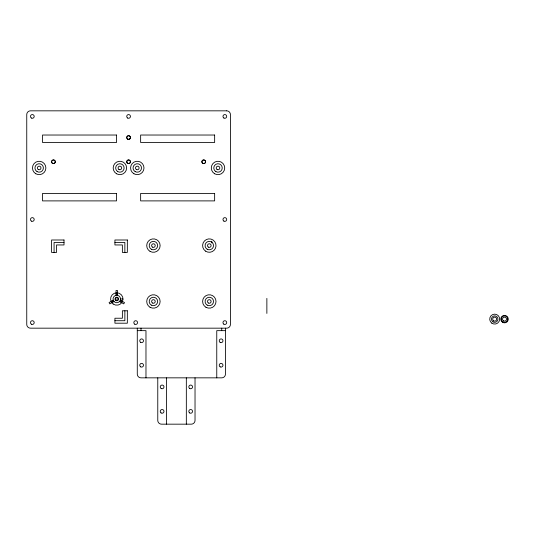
<?xml version="1.0" encoding="UTF-8"?>
<svg xmlns="http://www.w3.org/2000/svg" width="535" height="535" viewBox="0 0 535 535"><rect width="100%" height="100%" fill="white"/><g stroke="black" fill="none" stroke-linecap="round" stroke-linejoin="round"><path stroke-width="0.8" d="M120.709 302.108L121.458 300.817M113.253 300.162L109.08 302.576L109.822 303.867L114.002 301.452M64.006 242.475L54.075 242.475L54.075 252.413M114.925 242.475L124.862 242.475L124.862 252.413M116.041 294.023L117.533 294.023M120.515 298.985A3.725 3.725 0 0 0 114.925 295.755A3.725 3.725 0 0 0 114.925 302.208A3.725 3.725 0 0 0 120.515 298.985L122.996 298.985M114.925 320.712L124.862 320.712L124.862 310.781M137.281 330.65L145.975 330.65L145.975 377.844M225.456 330.65L216.762 330.65L216.762 377.844M120.321 300.162L124.501 302.576L123.752 303.867L119.579 301.452M112.116 300.817L112.865 302.108M266.865 298.396L266.865 313.423M225.456 328.169L225.456 374.119A3.725 3.725 0 0 1 221.731 377.844L141.006 377.844A3.725 3.725 0 0 1 137.281 374.119L137.281 328.169M221.731 328.169L221.731 330.65M211.793 241.232L211.793 242.903M195.028 377.844L195.028 420.443A3.725 3.725 0 0 1 191.303 424.168L161.496 424.168A3.725 3.725 0 0 1 157.771 420.443L157.771 377.844M186.334 377.844L186.334 424.168M166.465 377.844L166.465 424.168M141.006 328.169L141.006 330.65M117.533 295.333L117.533 290.512L116.041 290.512L116.041 295.333M51.627 161.376A1.866 1.866 0 0 1 54.496 160.232A1.866 1.866 0 0 1 54.496 163.315A1.866 1.866 0 0 1 51.627 162.172M226.693 110.832L30.475 110.832A3.725 3.725 0 0 0 26.75 114.557L26.75 324.444A3.725 3.725 0 0 0 30.475 328.169L226.693 328.169A3.725 3.725 0 0 0 230.424 324.444L230.424 114.557A3.725 3.725 0 0 0 226.693 110.832M116.536 135.027L42.526 135.027L42.526 142.484L116.536 142.484L116.536 135.027M214.642 135.027L140.638 135.027L140.638 142.484L214.642 142.484L214.642 135.027M116.536 193.443L42.526 193.443L42.526 200.892L116.536 200.892L116.536 193.443M214.642 193.443L140.638 193.443L140.638 200.892L214.642 200.892L214.642 193.443M64.006 239.994L51.587 239.994L51.587 252.413L56.556 252.413L56.556 244.956L64.006 244.956L64.006 239.994M127.343 239.994L114.925 239.994L114.925 244.956L122.375 244.956L122.375 252.413L127.343 252.413L127.343 239.994M127.343 310.781L122.375 310.781L122.375 318.231L114.925 318.231L114.925 323.2L127.343 323.2L127.343 310.781M151.311 249.236A4.22 4.22 0 0 0 157.644 245.578A4.22 4.22 0 0 0 151.311 241.92A4.22 4.22 0 0 0 151.311 249.236M207.199 249.236A4.22 4.22 0 0 0 213.532 245.578A4.22 4.22 0 0 0 207.199 241.92A4.22 4.22 0 0 0 207.199 249.236M151.311 305.124A4.22 4.22 0 0 0 157.644 301.466A4.22 4.22 0 0 0 151.311 297.808A4.22 4.22 0 0 0 151.311 305.124M207.199 305.124A4.22 4.22 0 0 0 213.532 301.466A4.22 4.22 0 0 0 207.199 297.808A4.22 4.22 0 0 0 207.199 305.124M116.075 299.995A1.244 1.244 0 0 0 118.028 299.092A1.244 1.244 0 0 0 116.269 297.855A1.244 1.244 0 0 0 116.075 299.995M215.893 171.621A4.22 4.22 0 0 0 222.226 167.963A4.22 4.22 0 0 0 215.893 164.305A4.22 4.22 0 0 0 215.893 171.621M135.168 171.621A4.22 4.22 0 0 0 141.501 167.963A4.22 4.22 0 0 0 135.168 164.305A4.22 4.22 0 0 0 135.168 171.621M37.055 171.621A4.22 4.22 0 0 0 43.388 167.963A4.22 4.22 0 0 0 37.055 164.305A4.22 4.22 0 0 0 37.055 171.621M117.78 171.621A4.22 4.22 0 0 0 124.113 167.963A4.22 4.22 0 0 0 117.78 164.305A4.22 4.22 0 0 0 117.78 171.621M150.067 251.39A6.708 6.708 0 0 0 160.132 245.578A6.708 6.708 0 0 0 150.067 239.774A6.708 6.708 0 0 0 150.067 251.39M205.554 251.136A6.708 6.708 0 0 0 216 246.06A6.708 6.708 0 0 0 206.376 239.546A6.708 6.708 0 0 0 205.554 251.136M150.067 307.271A6.708 6.708 0 0 0 160.132 301.466A6.708 6.708 0 0 0 150.067 295.661A6.708 6.708 0 0 0 150.067 307.271M205.955 307.271A6.708 6.708 0 0 0 216.013 301.466A6.708 6.708 0 0 0 205.955 295.661A6.708 6.708 0 0 0 205.955 307.271M113.159 304.02A6.213 6.213 0 0 0 122.963 299.607A6.213 6.213 0 0 0 114.243 293.32A6.213 6.213 0 0 0 113.159 304.02M214.649 173.768A6.708 6.708 0 0 0 224.707 167.963A6.708 6.708 0 0 0 214.649 162.152A6.708 6.708 0 0 0 214.649 173.768M133.924 173.768A6.708 6.708 0 0 0 143.989 167.963A6.708 6.708 0 0 0 133.924 162.152A6.708 6.708 0 0 0 133.924 173.768M116.536 173.768A6.708 6.708 0 0 0 126.601 167.963A6.708 6.708 0 0 0 116.536 162.152A6.708 6.708 0 0 0 116.536 173.768M35.818 173.768A6.708 6.708 0 0 0 45.876 167.963A6.708 6.708 0 0 0 35.818 162.152A6.708 6.708 0 0 0 35.818 173.768M31.404 324.19A1.866 1.866 0 0 0 34.2 322.578A1.866 1.866 0 0 0 31.404 320.967A1.866 1.866 0 0 0 31.404 324.19M223.904 118.034A1.866 1.866 0 0 0 226.693 116.423A1.866 1.866 0 0 0 223.904 114.811A1.866 1.866 0 0 0 223.904 118.034M223.904 221.115A1.866 1.866 0 0 0 226.693 219.497A1.866 1.866 0 0 0 223.904 217.885A1.866 1.866 0 0 0 223.904 221.115M127.658 118.034A1.866 1.866 0 0 0 130.446 116.423A1.866 1.866 0 0 0 127.658 114.811A1.866 1.866 0 0 0 127.658 118.034M223.79 324.123A1.866 1.866 0 0 0 226.693 322.712A1.866 1.866 0 0 0 224.018 320.9A1.866 1.866 0 0 0 223.79 324.123M31.404 118.034A1.866 1.866 0 0 0 34.2 116.423A1.866 1.866 0 0 0 31.404 114.811A1.866 1.866 0 0 0 31.404 118.034M31.404 221.115A1.866 1.866 0 0 0 34.2 219.497A1.866 1.866 0 0 0 31.404 217.885A1.866 1.866 0 0 0 31.404 221.115M134.753 324.19A1.866 1.866 0 0 0 137.548 322.578A1.866 1.866 0 0 0 134.753 320.967A1.866 1.866 0 0 0 134.753 324.19M202.725 163.242A1.779 1.779 0 0 0 205.493 161.898A1.779 1.779 0 0 0 202.946 160.179A1.779 1.779 0 0 0 202.725 163.242M127.698 163.309A1.779 1.779 0 0 0 130.359 161.771A1.779 1.779 0 0 0 127.698 160.232A1.779 1.779 0 0 0 127.698 163.309M127.698 139.073A1.779 1.779 0 0 0 130.359 137.535A1.779 1.779 0 0 0 127.698 135.997A1.779 1.779 0 0 0 127.698 139.073M52.564 163.309A1.779 1.779 0 0 0 55.225 161.771A1.779 1.779 0 0 0 52.564 160.232A1.779 1.779 0 0 0 52.564 163.309M38.266 169.521A1.799 1.799 0 0 0 40.968 167.963A1.799 1.799 0 0 0 38.266 166.405A1.799 1.799 0 0 0 38.266 169.521M118.991 169.521A1.799 1.799 0 0 0 121.692 167.963A1.799 1.799 0 0 0 118.991 166.405A1.799 1.799 0 0 0 118.991 169.521M136.378 169.521A1.799 1.799 0 0 0 139.08 167.963A1.799 1.799 0 0 0 136.378 166.405A1.799 1.799 0 0 0 136.378 169.521M217.103 169.521A1.799 1.799 0 0 0 219.805 167.963A1.799 1.799 0 0 0 217.103 166.405A1.799 1.799 0 0 0 217.103 169.521M208.409 247.137A1.799 1.799 0 0 0 211.111 245.578A1.799 1.799 0 0 0 208.409 244.02A1.799 1.799 0 0 0 208.409 247.137M152.522 247.137A1.799 1.799 0 0 0 155.224 245.578A1.799 1.799 0 0 0 152.522 244.02A1.799 1.799 0 0 0 152.522 247.137M208.409 303.024A1.799 1.799 0 0 0 211.111 301.466A1.799 1.799 0 0 0 208.409 299.908A1.799 1.799 0 0 0 208.409 303.024M152.522 303.024A1.799 1.799 0 0 0 155.224 301.466A1.799 1.799 0 0 0 152.522 299.908A1.799 1.799 0 0 0 152.522 303.024M115.754 300.456A1.799 1.799 0 0 0 118.583 299.145A1.799 1.799 0 0 0 116.028 297.346A1.799 1.799 0 0 0 115.754 300.456M491.832 323.173A4.969 4.969 0 0 0 499.636 319.555A4.969 4.969 0 0 0 492.601 314.6A4.969 4.969 0 0 0 491.832 323.173M493.578 320.759A1.986 1.986 0 0 0 496.674 319.255A1.986 1.986 0 0 0 493.825 317.322A1.986 1.986 0 0 0 493.578 320.759M493.076 321.909A3.23 3.23 0 0 0 497.918 319.114A3.23 3.23 0 0 0 493.076 316.312A3.23 3.23 0 0 0 493.076 321.909M502.659 322.344A3.725 3.725 0 0 0 508.25 319.114A3.725 3.725 0 0 0 502.659 315.891A3.725 3.725 0 0 0 502.659 322.344M503.529 320.839A1.986 1.986 0 0 0 506.511 319.114A1.986 1.986 0 0 0 503.529 317.395A1.986 1.986 0 0 0 503.529 320.839M502.907 321.909A3.23 3.23 0 0 0 507.755 319.114A3.23 3.23 0 0 0 502.907 316.319A3.23 3.23 0 0 0 502.907 321.909M127.658 163.389A1.866 1.866 0 0 0 130.446 161.771A1.866 1.866 0 0 0 127.658 160.159A1.866 1.866 0 0 0 127.658 163.389M127.658 139.147A1.866 1.866 0 0 0 130.446 137.535A1.866 1.866 0 0 0 127.658 135.923A1.866 1.866 0 0 0 127.658 139.147M202.792 163.389A1.866 1.866 0 0 0 205.587 161.771A1.866 1.866 0 0 0 202.792 160.159A1.866 1.866 0 0 0 202.792 163.389M220.179 342.38A1.866 1.866 0 0 0 222.968 340.768A1.866 1.866 0 0 0 220.179 339.157A1.866 1.866 0 0 0 220.179 342.38M220.179 366.856A1.866 1.866 0 0 0 222.968 365.238A1.866 1.866 0 0 0 220.179 363.626A1.866 1.866 0 0 0 220.179 366.856M140.692 342.38A1.866 1.866 0 0 0 143.487 340.768A1.866 1.866 0 0 0 140.692 339.157A1.866 1.866 0 0 0 140.692 342.38M140.692 366.856A1.866 1.866 0 0 0 143.487 365.238A1.866 1.866 0 0 0 140.692 363.626A1.866 1.866 0 0 0 140.692 366.856M189.637 412.92A1.866 1.866 0 0 0 192.54 411.509A1.866 1.866 0 0 0 189.865 409.703A1.866 1.866 0 0 0 189.637 412.92M189.751 388.517A1.866 1.866 0 0 0 192.547 386.905A1.866 1.866 0 0 0 189.751 385.294A1.866 1.866 0 0 0 189.751 388.517M161.189 388.517A1.866 1.866 0 0 0 163.977 386.905A1.866 1.866 0 0 0 161.189 385.294A1.866 1.866 0 0 0 161.189 388.517M161.075 412.92A1.866 1.866 0 0 0 163.977 411.509A1.866 1.866 0 0 0 161.302 409.703A1.866 1.866 0 0 0 161.075 412.92"/></g></svg>
